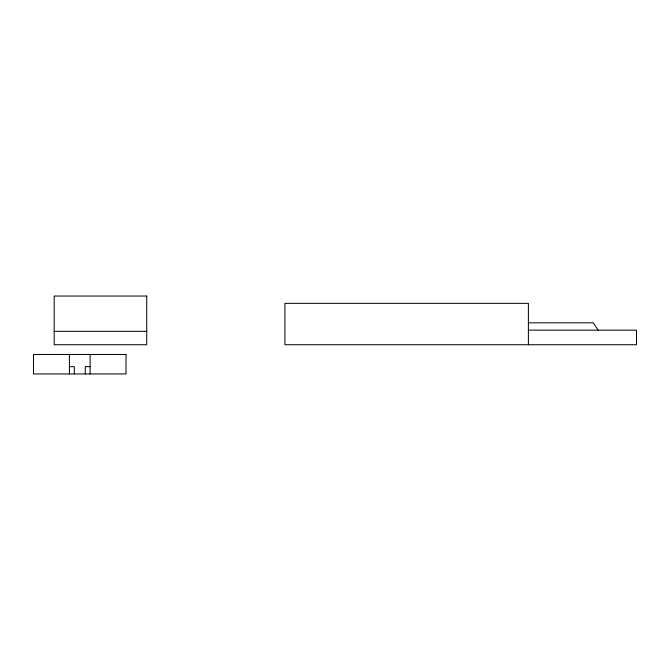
<?xml version="1.0" encoding="UTF-8"?>
<svg xmlns="http://www.w3.org/2000/svg" width="670" height="670" viewBox="0 0 670 670"><rect width="100%" height="100%" fill="white"/><g stroke="black" fill="none" stroke-linecap="round" stroke-linejoin="round"><path stroke-width="1" d="M528.404 322.823L593.285 322.823L598.151 330.134M528.412 330.134L636.5 330.134L636.5 344.74L284.918 344.74L284.918 303.351L528.395 303.351L528.395 344.74M54.195 331.349L146.713 331.349M69.412 366.649L74.278 366.649L74.278 373.952M90.107 366.649L85.241 366.649L85.241 373.952M90.107 354.48L90.107 373.952M69.412 354.48L69.412 373.952M146.713 296.048L54.195 296.048L54.195 344.74L146.713 344.74L146.713 296.048M126.019 354.48L33.5 354.48L33.5 373.952L126.019 373.952L126.019 354.48"/></g></svg>
